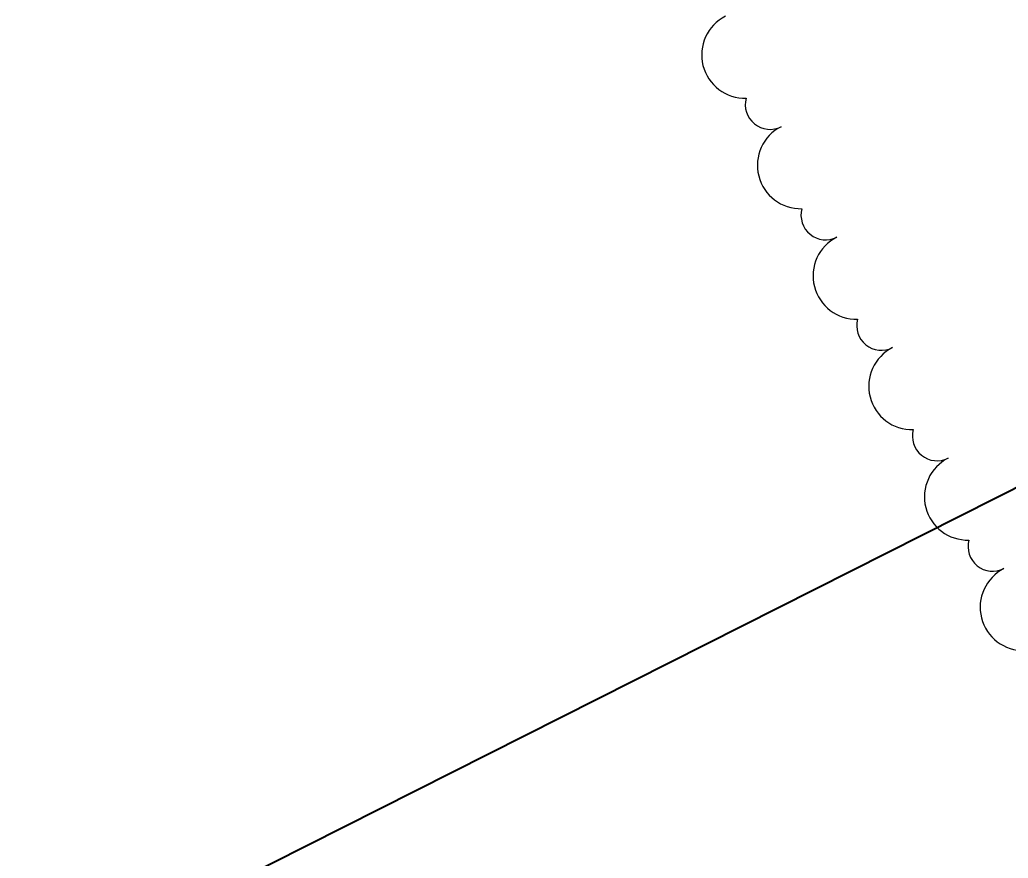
# Model space of a CAD drawing. Header units: metres. Extents: x 2682525 to 2683550, y 1250555 to 1251328.
# Drawn here: x 2683059.458 to 2683063.455, y 1250862.783 to 1250866.171 of the extents above; entities that cross this region are included whole.
import ezdxf

# ---------------------------------------------------------------- set-up
doc = ezdxf.new("R2010")
doc.units = ezdxf.units.M
doc.header["$PDMODE"] = 2
doc.header["$PDSIZE"] = -2
doc.linetypes.add('IMPORT-_22_ISO-10 Strichpunktlinie _2_', pattern=[46.98999999999999, 30.47999999999999, -7.619999999999998, 1.270000000000001, -7.619999999999998])
doc.linetypes.add('Verdeckt 0_75', pattern=[1.5, 0.75, -0.75])
for name, color, linetype, lineweight, true_color in [('2458 A U1_dwg-1', 9, 'Continuous', 18, 0x808080), ('_22_000 Linien-Oeffnungsflügel 0_10', 9, 'Continuous', 18, 0x808080), ('_22_000 Linien-Strichpunktlinie 0_10', 9, 'IMPORT-_22_ISO-10 Strichpunktlinie _2_', 18, 0x808080), ('_22_000 Linien-Strichpunktlinie kurz 0_10', 9, 'IMPORT-_22_ISO-10 Strichpunktlinie _2_', 18, 0x808080), ('_22_200 Materialien-Beton', 9, 'Continuous', 18, 0x808080), ('_22_200 Materialien-Daemmung H', 9, 'Continuous', 18, 0x808080), ('_22_300 Bauteile 3D-Tuer', 9, 'Continuous', 18, 0x808080), ('_22_300 Bauteile 3D-Wand Aussen', 9, 'Continuous', 18, 0x808080), ('_22_Keine', 9, 'Continuous', 18, 0x808080), ('A-DETL-____-MBND-1', 7, 'Continuous', 18, 0xbf6000), ('Bemassung', 9, 'Continuous', 18, 0x808080), ('G-____-REVC-OTLN-1', 1, 'Continuous', 18, 0xff0000)]:
    doc.layers.add(name, color=color, linetype=linetype, lineweight=lineweight, true_color=true_color)
for name, color, linetype, lineweight in [('A-____-____-DIMS', 7, 'Continuous', 9), ('A-DETL-____-MBND-2', 7, 'Verdeckt 0_75', 25), ('Bemassung-1', 7, 'Continuous', 18), ('G-____-____-DIMS', 7, 'Continuous', 9), ('G-____-____-TEXT', 7, 'Continuous', 9), ('P-PIPE-____-IDEN', 7, 'Continuous', 9)]:
    doc.layers.add(name, color=color, linetype=linetype, lineweight=lineweight)
doc.styles.add('Arial_29', font='arial.ttf', dxfattribs={"width": 0.9, "height": 124.9999999999999})
doc.styles.add('Arial_3', font='arial.ttf', dxfattribs={"height": 125})
doc.styles.add('Arial_31', font='arial.ttf', dxfattribs={"width": 0.9, "height": 200})
doc.styles.add('ISOCP_2', font='isocp___.ttf', dxfattribs={"height": 125.8608217592593})
doc.styles.add('ISOCP_6', font='isocp___.ttf', dxfattribs={"height": 176.2051504629629})
doc.dimstyles.new('2_0_mm_-_Arial', dxfattribs={"dimscale": 304.8, "dimtxt": 204.051879991394, "dimasz": 0.2460629921259842, "dimexe": 0.3280839895013123, "dimexo": 0.3280840109072179, "dimgap": 0.08202099737532807, "dimtad": 1, "dimdec": 1, "dimlfac": 0.001, "dimrnd": 0.09999999999999999, "dimzin": 0, "dimdsep": 46, "dimtxsty": 'Arial_31', "dimblk1": 'OBLIQUE', "dimblk2": 'OBLIQUE', "dimsah": 1, "dimcen": 0.09, "dimdle": 0.3280839895013123, "dimazin": 0, "dimtfac": 1, "dimtdec": 4, "dimtix": 1, "dimtmove": 0, "dimatfit": 3, "dimfxl": 1, "dimtvp": 1, "dimtfill": 1, "dimtolj": 1, "dimtzin": 0, "dimarcsym": 2})
doc.dimstyles.new('2_0_mm_-_Arial_1', dxfattribs={"dimscale": 304.8, "dimtxt": 204.051879991394, "dimasz": 0.2460629921259842, "dimexe": 0.3280839895013123, "dimexo": 0.3280840109072179, "dimgap": 0.08202099737532807, "dimtad": 1, "dimdec": 1, "dimlfac": 0.001, "dimrnd": 0.09999999999999999, "dimzin": 0, "dimdsep": 46, "dimtxsty": 'Arial_31', "dimblk1": 'OBLIQUE', "dimblk2": 'OBLIQUE', "dimsah": 1, "dimcen": 0.09, "dimdle": 0.3280839895013123, "dimazin": 0, "dimtfac": 1, "dimtdec": 4, "dimtix": 1, "dimtmove": 2, "dimatfit": 3, "dimfxl": 1, "dimtvp": 1, "dimtfill": 1, "dimtolj": 1, "dimtzin": 0, "dimarcsym": 2})
pattern_1 = [(18.233, (0, 0), (18.77292067800844, -56.98752011815572), []), (288.233, (0, 0), (63.31313485127099, 20.85671487326738), [])]
pattern_2 = [(180, (0, 0), (6.123233995736766e-15, 50), [])]
pattern_3 = [(180, (0, 0), (-6.123233995736766e-15, 50), [])]

# ---------------------------------------------------------------- blocks, each defined once
blk = doc.blocks.new('2458 A U1_dwg_VW_SLASH-9045536-U01 Bodenplatte')
at = {"layer": 'Bemassung'}
blk.add_line((-107548.128465776, -21072.21480666374), (-107600.8769664386, -21124.96330732637), dxfattribs=at)
blk = doc.blocks.new('2458 A U1_dwg_VW_SLASH-9045538-U01 Bodenplatte')
at = {"layer": 'Bemassung'}
blk.add_line((-107350.8769664386, -21124.96330732636), (-107298.128465776, -21072.21480666375), dxfattribs=at)
blk = doc.blocks.new('2458 A U1_dwg_VW_SLASH-9045539-U01 Bodenplatte')
at = {"layer": 'Bemassung'}
blk.add_line((-107548.128465776, -21072.21480666375), (-107600.8769664386, -21124.96330732637), dxfattribs=at)
blk = doc.blocks.new('2458 A U1_dwg_VW_SLASH-9045540-U01 Bodenplatte')
at = {"layer": 'Bemassung'}
blk.add_line((-107160.8769664386, -21124.96330732637), (-107108.128465776, -21072.21480666373), dxfattribs=at)
blk = doc.blocks.new('2458 A U1_dwg_VW_SLASH-9045541-U01 Bodenplatte')
at = {"layer": 'Bemassung'}
blk.add_line((-107298.128465776, -21072.21480666373), (-107350.8769664386, -21124.96330732636), dxfattribs=at)
blk = doc.blocks.new('2458 A U1_dwg_VW_SLASH-9045543-U01 Bodenplatte')
at = {"layer": 'Bemassung'}
blk.add_line((-107160.8769664387, -21124.96330732638), (-107108.128465776, -21072.21480666372), dxfattribs=at)
blk = doc.blocks.new('2458 A U1_dwg_VW_SLASH-9045614-U01 Bodenplatte')
at = {"layer": 'Bemassung'}
for p, q in [((-107004.4563005019, -19797.67519920816), (-107004.4563005019, -19585.43398827068)), ((-106948.3296997452, -19753.80179996487), (-107060.5829012586, -19641.5485984515))]:
    blk.add_line(p, q, dxfattribs=at)
blk = doc.blocks.new('2458 A U1_dwg_VW_SLASH-9045712-U01 Bodenplatte')
at = {"layer": 'Bemassung'}
for p, q in [((-107868.2599144545, -19541.34134473624), (-107868.2599144545, -19329.10013379875)), ((-107812.1333136978, -19497.46794549294), (-107924.3865152112, -19385.21474397958))]:
    blk.add_line(p, q, dxfattribs=at)
blk = doc.blocks.new('2458 A U1_dwg_VW_SLASH-9045714-U01 Bodenplatte')
at = {"layer": 'Bemassung'}
for p, q in [((-107868.2599144445, -22278.85113672081), (-107868.2599144445, -22066.60992578333)), ((-107812.1333136878, -22234.97773747751), (-107924.3865152012, -22122.72453596415))]:
    blk.add_line(p, q, dxfattribs=at)
blk = doc.blocks.new('2458 A U1_dwg_VW_SLASH-9045715-U01 Bodenplatte')
at = {"layer": 'Bemassung'}
for p, q in [((-107868.2599144445, -19341.34134473628), (-107868.2599144445, -19553.58255567376)), ((-107924.3865152012, -19385.21474397958), (-107812.1333136878, -19497.46794549294))]:
    blk.add_line(p, q, dxfattribs=at)
blk = doc.blocks.new('2458 A U1_dwg_VW_SLASH-9045717-U01 Bodenplatte')
at = {"layer": 'Bemassung'}
for p, q in [((-107868.2599144176, -22078.85113672085), (-107868.2599144176, -22291.09234765833)), ((-107924.3865151743, -22122.72453596415), (-107812.1333136609, -22234.97773747751))]:
    blk.add_line(p, q, dxfattribs=at)
blk = doc.blocks.new('2458 A U1_dwg_VW_SLASH-9045734-U01 Bodenplatte')
at = {"layer": 'Bemassung'}
for p, q in [((-107548.1284657759, -19247.44888029395), (-107660.3816672893, -19359.70208180731)), ((-107504.2550665326, -19303.57548105063), (-107716.4962774701, -19303.57548105063))]:
    blk.add_line(p, q, dxfattribs=at)
blk = doc.blocks.new('2458 A U1_dwg_VW_SLASH-9045736-U01 Bodenplatte')
at = {"layer": 'Bemassung'}
for p, q in [((-107410.3816672892, -19359.70208180758), (-107298.1284657759, -19247.44888029422)), ((-107454.2550665325, -19303.5754810509), (-107242.0138555951, -19303.5754810509))]:
    blk.add_line(p, q, dxfattribs=at)
blk = doc.blocks.new('2458 A U1_dwg_VW_SLASH-9045737-U01 Bodenplatte')
at = {"layer": 'Bemassung'}
for p, q in [((-107548.1284657759, -19247.44888029422), (-107660.3816672893, -19359.70208180758)), ((-107504.2550665326, -19303.5754810509), (-107716.4962774701, -19303.5754810509))]:
    blk.add_line(p, q, dxfattribs=at)
blk = doc.blocks.new('2458 A U1_dwg_VW_SLASH-9045739-U01 Bodenplatte')
at = {"layer": 'Bemassung'}
for p, q in [((-107410.3816672892, -19359.70208180762), (-107298.1284657759, -19247.44888029426)), ((-107454.2550665325, -19303.57548105094), (-107242.0138555951, -19303.57548105094))]:
    blk.add_line(p, q, dxfattribs=at)
blk = doc.blocks.new('2458 A U1_dwg_VW_SLASH-9045878-U01 Bodenplatte')
at = {"layer": 'Bemassung'}
blk.add_line((-107548.128465776, -21072.21480666374), (-107600.8769664386, -21124.96330732637), dxfattribs=at)
blk = doc.blocks.new('2458 A U1_dwg_VW_SLASH-9045880-U01 Bodenplatte')
at = {"layer": 'Bemassung'}
blk.add_line((-107350.8769664386, -21124.96330732636), (-107298.128465776, -21072.21480666375), dxfattribs=at)
blk = doc.blocks.new('2458 A U1_dwg_VW_SLASH-9045881-U01 Bodenplatte')
at = {"layer": 'Bemassung'}
blk.add_line((-107548.128465776, -21072.21480666375), (-107600.8769664386, -21124.96330732637), dxfattribs=at)
blk = doc.blocks.new('2458 A U1_dwg_VW_SLASH-9045882-U01 Bodenplatte')
at = {"layer": 'Bemassung'}
blk.add_line((-107160.8769664386, -21124.96330732637), (-107108.128465776, -21072.21480666373), dxfattribs=at)
blk = doc.blocks.new('2458 A U1_dwg_VW_SLASH-9045883-U01 Bodenplatte')
at = {"layer": 'Bemassung'}
blk.add_line((-107298.128465776, -21072.21480666373), (-107350.8769664386, -21124.96330732636), dxfattribs=at)
blk = doc.blocks.new('2458 A U1_dwg_VW_SLASH-9045885-U01 Bodenplatte')
at = {"layer": 'Bemassung'}
blk.add_line((-107160.8769664387, -21124.96330732638), (-107108.128465776, -21072.21480666372), dxfattribs=at)
blk = doc.blocks.new('2458 A U1_dwg_VW_SLASH-9045956-U01 Bodenplatte')
at = {"layer": 'Bemassung'}
for p, q in [((-107004.4563005019, -19797.67519920816), (-107004.4563005019, -19585.43398827068)), ((-106948.3296997452, -19753.80179996487), (-107060.5829012586, -19641.5485984515))]:
    blk.add_line(p, q, dxfattribs=at)
blk = doc.blocks.new('2458 A U1_dwg_VW_SLASH-9046054-U01 Bodenplatte')
at = {"layer": 'Bemassung'}
for p, q in [((-107868.2599144545, -19541.34134473624), (-107868.2599144545, -19329.10013379875)), ((-107812.1333136978, -19497.46794549294), (-107924.3865152112, -19385.21474397958))]:
    blk.add_line(p, q, dxfattribs=at)
blk = doc.blocks.new('2458 A U1_dwg_VW_SLASH-9046056-U01 Bodenplatte')
at = {"layer": 'Bemassung'}
for p, q in [((-107868.2599144445, -22278.85113672081), (-107868.2599144445, -22066.60992578333)), ((-107812.1333136878, -22234.97773747751), (-107924.3865152012, -22122.72453596415))]:
    blk.add_line(p, q, dxfattribs=at)
blk = doc.blocks.new('2458 A U1_dwg_VW_SLASH-9046057-U01 Bodenplatte')
at = {"layer": 'Bemassung'}
for p, q in [((-107868.2599144445, -19341.34134473628), (-107868.2599144445, -19553.58255567376)), ((-107924.3865152012, -19385.21474397958), (-107812.1333136878, -19497.46794549294))]:
    blk.add_line(p, q, dxfattribs=at)
blk = doc.blocks.new('2458 A U1_dwg_VW_SLASH-9046059-U01 Bodenplatte')
at = {"layer": 'Bemassung'}
for p, q in [((-107868.2599144176, -22078.85113672085), (-107868.2599144176, -22291.09234765833)), ((-107924.3865151743, -22122.72453596415), (-107812.1333136609, -22234.97773747751))]:
    blk.add_line(p, q, dxfattribs=at)
blk = doc.blocks.new('2458 A U1_dwg_VW_SLASH-9046076-U01 Bodenplatte')
at = {"layer": 'Bemassung'}
for p, q in [((-107548.1284657759, -19247.44888029395), (-107660.3816672893, -19359.70208180731)), ((-107504.2550665326, -19303.57548105063), (-107716.4962774701, -19303.57548105063))]:
    blk.add_line(p, q, dxfattribs=at)
blk = doc.blocks.new('2458 A U1_dwg_VW_SLASH-9046078-U01 Bodenplatte')
at = {"layer": 'Bemassung'}
for p, q in [((-107410.3816672892, -19359.70208180758), (-107298.1284657759, -19247.44888029422)), ((-107454.2550665325, -19303.5754810509), (-107242.0138555951, -19303.5754810509))]:
    blk.add_line(p, q, dxfattribs=at)
blk = doc.blocks.new('2458 A U1_dwg_VW_SLASH-9046079-U01 Bodenplatte')
at = {"layer": 'Bemassung'}
for p, q in [((-107548.1284657759, -19247.44888029422), (-107660.3816672893, -19359.70208180758)), ((-107504.2550665326, -19303.5754810509), (-107716.4962774701, -19303.5754810509))]:
    blk.add_line(p, q, dxfattribs=at)
blk = doc.blocks.new('2458 A U1_dwg_VW_SLASH-9046081-U01 Bodenplatte')
at = {"layer": 'Bemassung'}
for p, q in [((-107410.3816672892, -19359.70208180762), (-107298.1284657759, -19247.44888029426)), ((-107454.2550665325, -19303.57548105094), (-107242.0138555951, -19303.57548105094))]:
    blk.add_line(p, q, dxfattribs=at)
blk = doc.blocks.new('2458 A U1_dwg-9041719-U01 Bodenplatte')
at = {"layer": '_22_200 Materialien-Beton'}
h = blk.add_hatch(dxfattribs=at)
h.set_pattern_fill('FP_1', color=256, style=0, pattern_type=2)
h.set_pattern_definition(pattern_1)
h.paths.add_polyline_path([(-107604.2550665327, -19697.67519920811), (-107354.2550665327, -19697.6751992081), (-107354.2550665327, -19441.34134473625), (-107604.2550665327, -19441.34134473625)])
h = blk.add_hatch(dxfattribs=at)
h.set_pattern_fill('FP_1', color=256, style=0, pattern_type=2)
h.set_pattern_definition(pattern_1)
h.paths.add_polyline_path([(-107604.2550665327, -19697.67519920811), (-107354.2550665327, -19697.6751992081), (-107354.2550665327, -19441.34134473625), (-107604.2550665327, -19441.34134473625)])
h = blk.add_hatch(dxfattribs=at)
h.set_pattern_fill('FP_1', color=256, style=0, pattern_type=2)
h.set_pattern_definition(pattern_1)
h.paths.add_polyline_path([(-101323.9751923687, -19947.67519920847), (-101073.9751923687, -19697.67519920849), (-103554.0511289383, -19697.67519920834), (-103554.0511289383, -19947.67519920834), (-101810.6868995344, -19947.67519920844)])
h.paths.add_polyline_path([(-103679.0511289383, -19947.67519920834), (-103679.0511289383, -19697.67519920834), (-103997.6298594839, -19697.67519920831), (-103747.6298594838, -19947.67519920833), (-103713.7500355627, -19947.67519920833)])
h.paths.add_polyline_path([(-103924.4065547805, -19947.67519920833), (-104174.1996914103, -19697.67519920831), (-107604.2550665327, -19697.6751992081), (-107354.2550665327, -19947.67519920813), (-104036.5362335546, -19947.67519920831)])
h = blk.add_hatch(dxfattribs=at)
h.set_pattern_fill('FP_1', color=256, style=0, pattern_type=2)
h.set_pattern_definition(pattern_1)
h.paths.add_polyline_path([(-107604.2550665327, -22178.85113672084), (-107354.2550665327, -22178.85113672084), (-107354.2550665327, -21249.96330732637), (-107604.2550665327, -21249.96330732637)])
h.paths.add_polyline_path([(-107354.2550665327, -21124.96330732637), (-107354.2550665327, -19947.67519920814), (-107604.2550665327, -19697.67519920811), (-107604.2550665327, -21124.96330732637)])
h = blk.add_hatch(dxfattribs=at)
h.set_pattern_fill('FP_1', color=256, style=0, pattern_type=2)
h.set_pattern_definition(pattern_1)
h.paths.add_polyline_path([(-101323.9751923687, -19947.67519920847), (-101073.9751923687, -19697.67519920849), (-103554.0511289383, -19697.67519920834), (-103554.0511289383, -19947.67519920834), (-101810.6868995344, -19947.67519920844)])
h.paths.add_polyline_path([(-103679.0511289383, -19947.67519920834), (-103679.0511289383, -19697.67519920834), (-103997.6298594839, -19697.67519920831), (-103747.6298594838, -19947.67519920833), (-103713.7500355627, -19947.67519920833)])
h.paths.add_polyline_path([(-103924.4065547805, -19947.67519920833), (-104174.1996914103, -19697.67519920831), (-107604.2550665327, -19697.6751992081), (-107354.2550665327, -19947.67519920813), (-104036.5362335546, -19947.67519920831)])
h = blk.add_hatch(dxfattribs=at)
h.set_pattern_fill('FP_1', color=256, style=0, pattern_type=2)
h.set_pattern_definition(pattern_1)
h.paths.add_polyline_path([(-107604.2550665327, -22178.85113672084), (-107354.2550665327, -22178.85113672084), (-107354.2550665327, -21249.96330732637), (-107604.2550665327, -21249.96330732637)])
h.paths.add_polyline_path([(-107354.2550665327, -21124.96330732637), (-107354.2550665327, -19947.67519920814), (-107604.2550665327, -19697.67519920811), (-107604.2550665327, -21124.96330732637)])
at = {"layer": '_22_200 Materialien-Daemmung H'}
h = blk.add_hatch(dxfattribs=at)
h.set_pattern_fill('FP_4', color=256, style=0, pattern_type=2)
h.set_pattern_definition(pattern_2)
h.paths.add_polyline_path([(-107164.2550665327, -19697.6751992081), (-107164.2550665327, -19441.34134473625), (-107354.2550665327, -19441.34134473625), (-107354.2550665327, -19697.6751992081)])
h = blk.add_hatch(dxfattribs=at)
h.set_pattern_fill('FP_4', color=256, style=0, pattern_type=2)
h.set_pattern_definition(pattern_2)
h.paths.add_polyline_path([(-107164.2550665327, -19697.6751992081), (-107164.2550665327, -19441.34134473625), (-107354.2550665327, -19441.34134473625), (-107354.2550665327, -19697.6751992081)])
h = blk.add_hatch(dxfattribs=at)
h.set_pattern_fill('FP_8', color=256, style=0, pattern_type=2)
h.set_pattern_definition(pattern_3)
h.paths.add_polyline_path([(-107354.2550665327, -22178.85113672084), (-107164.2550665327, -22178.85113672083), (-107164.2550665327, -21249.96330732637), (-107354.2550665327, -21249.96330732637)])
h.paths.add_polyline_path([(-107164.2550665327, -21124.96330732637), (-107164.2550665327, -19947.67519920813), (-107354.2550665327, -19947.67519920814), (-107354.2550665327, -21124.96330732637)])
h = blk.add_hatch(dxfattribs=at)
h.set_pattern_fill('FP_8', color=256, style=0, pattern_type=2)
h.set_pattern_definition(pattern_3)
h.paths.add_polyline_path([(-107354.2550665327, -22178.85113672084), (-107164.2550665327, -22178.85113672083), (-107164.2550665327, -21249.96330732637), (-107354.2550665327, -21249.96330732637)])
h.paths.add_polyline_path([(-107354.2550665327, -21124.96330732637), (-107164.2550665327, -21124.96330732637), (-107164.2550665327, -19947.67519920813), (-107354.2550665327, -19947.67519920814), (-107354.2550665327, -21119.87168652061)])
at = {"layer": '_22_000 Linien-Oeffnungsflügel 0_10', "flags": 128}
blk.add_lwpolyline([(-106330.2550665326, -19418.34134473624), (-107304.2550665326, -19418.34134473624)], close=True, dxfattribs=at)
at = {"layer": '_22_000 Linien-Oeffnungsflügel 0_10'}
for centre, end in [((-107304.2550665326, -19418.34134473623), 89.99999999999915), ((-107304.2550665326, -19418.34134473623), 89.99999999999915), ((-107304.2550665326, -23175.85113672082), 90), ((-107304.2550665326, -23175.85113672082), 90)]:
    blk.add_arc(centre, 974, 0, end, dxfattribs=at)
at = {"layer": '_22_000 Linien-Strichpunktlinie 0_10', "flags": 128}
for points in [[(-109554.2550664681, -17798.61881252589), (-108804.2550664668, -17798.61881252589), (-108804.2550664668, -21124.96330732637)], [(-109554.2550664681, -17798.61881252589), (-108804.2550664668, -17798.61881252589), (-108804.2550664668, -21124.96330732637)], [(-108804.2550664668, -21249.96330732637), (-108804.2550664668, -23233.27376306487), (-109554.2550664668, -23233.27376306487), (-109554.2550664668, -21249.90976516151)], [(-108804.2550664668, -21249.96330732637), (-108804.2550664668, -23233.27376306487), (-109554.2550664668, -23233.27376306487), (-109554.2550664668, -21249.90976516151)]]:
    blk.add_lwpolyline(points, dxfattribs=at)
at = {"layer": '_22_000 Linien-Strichpunktlinie kurz 0_10', "flags": 128}
for points in [[(-101149.0361330748, -24733.61881256091), (-105429.2550664988, -24733.61881256091), (-105429.2550664988, -21249.96330732637)], [(-101329.0361330748, -34413.48923456088), (-101149.0361330748, -34413.48923456088), (-101149.0361330748, -24733.61881256091), (-105429.2550664989, -24733.61881256091), (-105429.2550664989, -21249.96330732637)], [(-101149.0361330748, -24733.61881256091), (-105429.2550664988, -24733.61881256091), (-105429.2550664988, -21249.96330732637)], [(-101329.0361330748, -34413.48923456088), (-101149.0361330748, -34413.48923456088), (-101149.0361330748, -24733.61881256091), (-105429.2550664989, -24733.61881256091), (-105429.2550664989, -21249.96330732637)], [(-104229.0730545035, -21408.61881256097), (-105204.2550664989, -21408.61881256097), (-105204.2550664989, -24208.61884571297), (-100924.0361330748, -24208.61884571297), (-100924.0361330748, -37188.61881257763), (-109124.0361330749, -37188.61881257763), (-109124.0361330749, -34258.61881234243), (-118874.2550664968, -34258.61881234243), (-118874.2550664968, -27098.61881237621), (-117674.2550664968, -27098.61881237621), (-117674.2550664968, -21873.83377174422)], [(-104229.0730545035, -21408.61881256097), (-105204.2550664989, -21408.61881256097), (-105204.2550664989, -24208.61884571297), (-100924.0361330748, -24208.61884571297), (-100924.0361330748, -37188.61881257763), (-109124.0361330749, -37188.61881257763), (-109124.0361330749, -34258.61881234243), (-118874.2550664968, -34258.61881234243), (-118874.2550664968, -27098.61881237621), (-117674.2550664968, -27098.61881237621), (-117674.2550664968, -21873.83377174422)]]:
    blk.add_lwpolyline(points, dxfattribs=at)
at = {"layer": '_22_200 Materialien-Beton'}
for p, q in [((-107604.2550665327, -19697.67519920811), (-107604.2550665327, -21124.96330732637)), ((-107354.2550665327, -19947.67519920816), (-107354.2550665327, -21124.96330732637))]:
    blk.add_line(p, q, dxfattribs=at)
at = {"layer": '_22_200 Materialien-Beton', "flags": 128}
for points in [[(-107604.2550665327, -21124.96330732637), (-107604.2550665327, -19697.67519920811), (-107604.2550665327, -19441.34134473625), (-107604.2550665327, -19697.67519920811)], [(-107354.2550665327, -21124.96330732637), (-107354.2550665327, -19947.67519920815), (-107164.2550665327, -19947.67519920815), (-103924.4065547807, -19947.67519920815)], [(-103924.4065547807, -19947.67519920815), (-107164.2550665327, -19947.67519920815), (-107354.2550665327, -19947.67519920815)]]:
    blk.add_lwpolyline(points, dxfattribs=at)
for points in [[(-107164.2550665326, -19697.67519920812), (-107354.2550665326, -19697.67519920812), (-107354.2550665326, -19441.34134473623), (-107354.2550665326, -19697.6751992081)], [(-104174.1996914101, -19697.6751992085), (-107164.2550665327, -19697.6751992085)], [(-107604.2550665327, -21249.96330732637), (-107604.2550665327, -22178.85113672084)], [(-107354.2550665327, -21249.96330732637), (-107354.2550665327, -22178.85113672084)]]:
    blk.add_lwpolyline(points, close=True, dxfattribs=at)
at = {"layer": '_22_200 Materialien-Daemmung H'}
for p, q in [((-107354.2550665327, -19947.67519920816), (-107354.2550665327, -21124.96330732637)), ((-107354.2550665327, -21124.96330732637), (-107354.2550665327, -19947.67519920816)), ((-107164.2550665327, -19947.67519920814), (-107164.2550665327, -21124.96330732637)), ((-107164.2550665327, -21124.96330732637), (-107164.2550665327, -19947.67519920814))]:
    blk.add_line(p, q, dxfattribs=at)
at = {"layer": '_22_200 Materialien-Daemmung H', "flags": 128}
for points in [[(-107354.2550665326, -19441.34134473623), (-107354.2550665326, -19697.6751992081)], [(-107164.2550665326, -19441.34134473624), (-107164.2550665326, -19697.67519920812)], [(-107354.2550665327, -21249.96330732637), (-107354.2550665327, -22178.85113672084)], [(-107164.2550665327, -21249.96330732637), (-107164.2550665327, -22178.85113672083)]]:
    blk.add_lwpolyline(points, close=True, dxfattribs=at)
at = {"layer": '_22_300 Bauteile 3D-Tuer', "flags": 128}
for points in [[(-107164.2550665326, -19481.34134473623), (-107164.2550665326, -19418.34134473623), (-107354.2550665326, -19418.34134473623), (-107354.2550665326, -19401.34134473623), (-107604.2550665326, -19401.34134473623), (-107604.2550665326, -19441.34134473623), (-107164.2550665326, -19441.34134473623)], [(-107164.2550665326, -19481.34134473623), (-107164.2550665326, -19418.34134473623), (-107354.2550665326, -19418.34134473623), (-107354.2550665326, -19401.34134473623), (-107604.2550665326, -19401.34134473623), (-107604.2550665326, -19441.34134473623), (-107164.2550665326, -19441.34134473623)], [(-107164.2550665326, -22138.85113672082), (-107164.2550665326, -22201.85113672082), (-107354.2550665326, -22201.85113672082), (-107354.2550665326, -22218.85113672082), (-107604.2550665326, -22218.85113672082), (-107604.2550665326, -22178.85113672082), (-107164.2550665326, -22178.85113672082)], [(-107164.2550665326, -22138.85113672082), (-107164.2550665326, -22201.85113672082), (-107354.2550665326, -22201.85113672082), (-107354.2550665326, -22218.85113672082), (-107604.2550665326, -22218.85113672082), (-107604.2550665326, -22178.85113672082), (-107164.2550665326, -22178.85113672082)]]:
    blk.add_lwpolyline(points, close=True, dxfattribs=at)
at = {"layer": '_22_300 Bauteile 3D-Wand Aussen'}
blk.add_line((-107604.2550665327, -19697.67519920811), (-107604.2550665327, -21124.96330732637), dxfattribs=at)
at = {"layer": '_22_300 Bauteile 3D-Wand Aussen', "flags": 128}
for points in [[(-107604.2550665327, -21124.96330732637), (-107604.2550665327, -19697.67519920811), (-107604.2550665327, -19441.34134473625), (-107604.2550665327, -19697.67519920811)], [(-103924.4065547803, -19947.67519920848), (-107164.2550665327, -19947.67519920848), (-107164.2550665327, -21124.96330732637)], [(-107164.2550665327, -21124.96330732637), (-107164.2550665327, -19947.67519920814), (-103924.4065547807, -19947.67519920814)]]:
    blk.add_lwpolyline(points, dxfattribs=at)
for points in [[(-107354.2550665326, -19441.34134473623), (-107164.2550665326, -19441.34134473623), (-107354.2550665326, -19441.34134473623), (-107604.2550665326, -19441.34134473623)], [(-104174.1996914101, -19697.67519920849), (-107164.2550665327, -19697.67519920849), (-107164.2550665327, -19441.34134473625), (-107164.2550665327, -19697.67519920814)], [(-107164.2550665326, -19481.34134473623), (-107164.2550665326, -19441.34134473623)], [(-107604.2550665327, -21249.96330732637), (-107604.2550665327, -22178.85113672084)], [(-107164.2550665327, -21249.96330732637), (-107164.2550665327, -22178.85113672083)], [(-107164.2550665326, -22138.85113672082), (-107164.2550665326, -22178.85113672082)], [(-107354.2550665326, -22178.85113672082), (-107164.2550665326, -22178.85113672082), (-107354.2550665326, -22178.85113672082), (-107604.2550665326, -22178.85113672082)]]:
    blk.add_lwpolyline(points, close=True, dxfattribs=at)
at = {"layer": '_22_Keine'}
for p, q in [((-107604.2550665327, -19401.34134558322), (-110228.1678238682, -19401.34134558322)), ((-110228.1678238682, -19401.34134558322), (-107604.2550665327, -19401.34134558322)), ((-108139.3012297918, -21249.96330732637), (-107604.2550665327, -22178.85113672087)), ((-108139.3012297918, -21249.96330732637), (-107604.2550665327, -22178.85113672087)), ((-106923.9751923668, -21847.6751991029), (-106923.9751923668, -21249.96330732637)), ((-106923.9751923668, -21847.6751991029), (-106923.9751923668, -21249.96330732637)), ((-106523.9751923668, -21847.67519910295), (-106523.9751923668, -21249.96330732637)), ((-106523.9751923668, -21847.67519910295), (-106523.9751923668, -21249.96330732637)), ((-106123.9751923667, -21847.67519910294), (-106123.9751923667, -21249.96330732637)), ((-106123.9751923667, -21847.67519910294), (-106123.9751923667, -21249.96330732637)), ((-105723.9751923667, -21847.67519910295), (-105723.9751923667, -21249.96330732637)), ((-105723.9751923667, -21847.67519910295), (-105723.9751923667, -21249.96330732637)), ((-105323.9751923667, -21847.67519910295), (-105323.9751923667, -21249.96330732637)), ((-105323.9751923667, -21847.67519910295), (-105323.9751923667, -21249.96330732637)), ((-104923.9751923667, -21847.67519910296), (-104923.9751923667, -21249.96330732637)), ((-104923.9751923667, -21847.67519910296), (-104923.9751923667, -21249.96330732637)), ((-104523.9751923667, -21847.67519910297), (-104523.9751923667, -21249.96330732637)), ((-104523.9751923667, -21847.67519910297), (-104523.9751923667, -21249.96330732637))]:
    blk.add_line(p, q, dxfattribs=at)
at = {"layer": '_22_Keine', "flags": 128}
for points in [[(-110040.5277609784, -20852.95246150505), (-109204.2550664998, -19401.10852485384), (-108211.3021413022, -21124.96330732637)], [(-110040.5277609784, -20852.95246150505), (-109204.2550664998, -19401.10852485384), (-108211.3021413022, -21124.96330732637)], [(-106923.9751923668, -21124.96330732637), (-106923.9751923668, -19947.67519910291), (-106523.9751923667, -19947.67519910291), (-106523.9751923667, -21124.96330732637)], [(-106923.9751923668, -21124.96330732637), (-106923.9751923668, -19947.67519910291), (-106523.9751923667, -19947.67519910291), (-106523.9751923667, -21124.96330732637)], [(-106523.9751923668, -21124.96330732637), (-106523.9751923668, -19947.67519910295), (-106123.9751923667, -19947.67519910295), (-106123.9751923667, -21124.96330732637)], [(-106523.9751923668, -21124.96330732637), (-106523.9751923668, -19947.67519910295), (-106123.9751923667, -19947.67519910295), (-106123.9751923667, -21124.96330732637)], [(-106123.9751923667, -21124.96330732637), (-106123.9751923667, -19947.67519910296), (-105723.9751923667, -19947.67519910296), (-105723.9751923667, -21124.96330732637)], [(-106123.9751923667, -21124.96330732637), (-106123.9751923667, -19947.67519910296), (-105723.9751923667, -19947.67519910296), (-105723.9751923667, -21124.96330732637)], [(-105723.9751923667, -21124.96330732637), (-105723.9751923667, -19947.67519910292), (-105323.9751923667, -19947.67519910292), (-105323.9751923667, -21124.96330732637)], [(-105723.9751923667, -21124.96330732637), (-105723.9751923667, -19947.67519910292), (-105323.9751923667, -19947.67519910292), (-105323.9751923667, -21124.96330732637)], [(-105323.9751923667, -21124.96330732637), (-105323.9751923667, -19947.67519910295), (-104923.9751923667, -19947.67519910295), (-104923.9751923667, -21124.96330732637)], [(-105323.9751923667, -21124.96330732637), (-105323.9751923667, -19947.67519910295), (-104923.9751923667, -19947.67519910295), (-104923.9751923667, -21124.96330732637)], [(-104923.9751923667, -21124.96330732637), (-104923.9751923667, -19947.67519910296), (-104523.9751923667, -19947.67519910296), (-104523.9751923667, -21124.96330732637)], [(-104923.9751923667, -21124.96330732637), (-104923.9751923667, -19947.67519910296), (-104523.9751923667, -19947.67519910296), (-104523.9751923667, -21124.96330732637)], [(-104523.9751923667, -21124.96330732637), (-104523.9751923667, -19947.67519910296), (-104123.9751923667, -19947.67519910296), (-104123.9751923667, -21124.96330732637)], [(-104523.9751923667, -21124.96330732637), (-104523.9751923667, -19947.67519910296), (-104123.9751923667, -19947.67519910296), (-104123.9751923667, -21124.96330732637)], [(-104123.9751923667, -21124.96330732637), (-104123.9751923667, -19947.67519910295), (-103924.4065548859, -19947.67519910295)], [(-104123.9751923667, -21124.96330732637), (-104123.9751923667, -19947.67519910295), (-103924.4065548859, -19947.67519910295)], [(-106523.9751923667, -21249.96330732637), (-106523.9751923667, -21847.67519910292), (-106923.9751923668, -21847.67519910292)], [(-106523.9751923667, -21249.96330732637), (-106523.9751923667, -21847.67519910292), (-106923.9751923668, -21847.67519910292)], [(-106123.9751923667, -21249.96330732637), (-106123.9751923667, -21847.67519910295), (-106523.9751923668, -21847.67519910295)], [(-106123.9751923667, -21249.96330732637), (-106123.9751923667, -21847.67519910295), (-106523.9751923668, -21847.67519910295)], [(-105723.9751923667, -21249.96330732637), (-105723.9751923667, -21847.67519910296), (-106123.9751923667, -21847.67519910296)], [(-105723.9751923667, -21249.96330732637), (-105723.9751923667, -21847.67519910296), (-106123.9751923667, -21847.67519910296)], [(-105323.9751923667, -21249.96330732637), (-105323.9751923667, -21847.67519910295), (-105723.9751923667, -21847.67519910295)], [(-105323.9751923667, -21249.96330732637), (-105323.9751923667, -21847.67519910295), (-105723.9751923667, -21847.67519910295)], [(-104923.9751923667, -21249.96330732637), (-104923.9751923667, -21847.67519910295), (-105323.9751923667, -21847.67519910295)], [(-104923.9751923667, -21249.96330732637), (-104923.9751923667, -21847.67519910295), (-105323.9751923667, -21847.67519910295)], [(-104523.9751923667, -21249.96330732637), (-104523.9751923667, -21847.67519910297), (-104923.9751923667, -21847.67519910297)], [(-104523.9751923667, -21249.96330732637), (-104523.9751923667, -21847.67519910297), (-104923.9751923667, -21847.67519910297)], [(-105323.9751923668, -23847.67519910295), (-105323.9751923668, -21847.67519910295), (-104328.4555944784, -21847.67519910295)], [(-105323.9751923668, -23847.67519910295), (-105323.9751923668, -21847.67519910295), (-104328.4555944784, -21847.67519910295)]]:
    blk.add_lwpolyline(points, dxfattribs=at)
for points in [[(-106923.9751923667, -23847.67519910288), (-106923.9751923667, -21847.67519910288), (-105323.9751923666, -21847.67519910288), (-105323.9751923666, -23847.67519910292)], [(-106923.9751923667, -23847.67519910288), (-106923.9751923667, -21847.67519910288), (-105323.9751923666, -21847.67519910288), (-105323.9751923666, -23847.67519910292)], [(-107604.2550665326, -22178.85113672084), (-110804.2550664668, -22178.85113672084)]]:
    blk.add_lwpolyline(points, close=True, dxfattribs=at)
at = {"layer": 'Bemassung'}
for p, q in [((-107242.0138555952, -19303.57548105096), (-103679.0511289383, -19303.57548105096)), ((-107868.2599144446, -19553.58255567378), (-107868.2599144446, -21124.96330732637)), ((-107868.2599144446, -21124.96330732637), (-107868.2599144446, -19553.58255567378)), ((-107604.2550665327, -21028.34140742045), (-107604.2550665327, -21124.96330732637)), ((-107604.2550665327, -21124.96330732637), (-107604.2550665327, -21028.34140742044)), ((-107354.2550665327, -21028.34140742043), (-107354.2550665327, -21124.96330732637)), ((-107354.2550665327, -21124.96330732637), (-107354.2550665327, -21028.34140742045)), ((-107164.2550665327, -21028.34140742043), (-107164.2550665327, -21124.96330732637)), ((-107164.2550665327, -21124.96330732637), (-107164.2550665327, -21028.34140742043))]:
    blk.add_line(p, q, dxfattribs=at)
at = {"layer": 'Bemassung', "flags": 128}
for points in [[(-107868.2599144545, -18533.58255567375), (-107868.2599144545, -19329.10013379875)], [(-107004.4563005019, -18510.86002341875), (-107004.4563005019, -19585.43398827068), (-107004.4563005019, -18510.86002341875), (-107004.4563005019, -18623.10123435624)], [(-107604.2550665326, -19203.57548105092), (-107604.2550665326, -19834.56557649303), (-107604.2550665326, -19203.57548105092), (-107604.2550665326, -19834.56557649303)], [(-107354.2550665325, -19203.57548105096), (-107354.2550665325, -19694.67519920808), (-107354.2550665325, -19203.57548105092), (-107354.2550665325, -19694.67519920808)], [(-107604.2550665326, -19303.5754810509), (-107354.2550665325, -19303.5754810509)], [(-107968.2599144445, -19441.34134473626), (-107607.2550665326, -19441.34134473626), (-107968.2599144445, -19441.34134473626), (-107607.2550665326, -19441.34134473626)], [(-107104.4563005019, -19697.67519920818), (-106282.2679879859, -19697.67519920818)], [(-107604.2550665327, -21124.96330732637), (-107604.2550665327, -21028.34140742045)], [(-107354.2550665327, -21124.96330732637), (-107354.2550665327, -21028.34140742043)], [(-107164.2550665327, -21124.96330732637), (-107164.2550665327, -21028.34140742043)], [(-107868.2599144446, -21249.96330732637), (-107868.2599144446, -22066.60992578335)], [(-107604.2550665327, -21249.96330732637), (-107604.2550665327, -21655.61881385872)], [(-107604.2550665327, -21249.96330732637), (-107604.2550665327, -21655.61881385872)], [(-107354.2550665327, -21249.96330732637), (-107354.2550665327, -21655.61881385873)], [(-107354.2550665327, -21249.96330732637), (-107354.2550665327, -21655.61881385873)], [(-107164.2550665327, -21249.96330732637), (-107164.2550665327, -22175.85113655517)], [(-107164.2550665327, -21249.96330732637), (-107164.2550665327, -22175.85113655517)], [(-107968.2599144176, -22178.85113672083), (-107482.2550665326, -22178.85113672083), (-107968.2599144176, -22178.85113672083), (-107482.2550665326, -22178.85113672083)]]:
    blk.add_lwpolyline(points, close=True, dxfattribs=at)
for points in [[(-107828.7374884077, -19303.57548105092), (-107716.4962774702, -19303.57548105092), (-110228.1678238682, -19303.57548105092)], [(-110228.1678238682, -19303.57548105092), (-107716.4962774702, -19303.57548105092), (-107828.7374884077, -19303.57548105092)], [(-103679.0511289383, -19303.57548105096), (-107242.0138555952, -19303.57548105096), (-107129.7726446577, -19303.57548105096), (-107242.0138555952, -19303.57548105096)]]:
    blk.add_lwpolyline(points, dxfattribs=at)
for name in ['2458 A U1_dwg_VW_SLASH-9045734-U01 Bodenplatte', '2458 A U1_dwg_VW_SLASH-9045737-U01 Bodenplatte', '2458 A U1_dwg_VW_SLASH-9046076-U01 Bodenplatte', '2458 A U1_dwg_VW_SLASH-9046079-U01 Bodenplatte', '2458 A U1_dwg_VW_SLASH-9045736-U01 Bodenplatte', '2458 A U1_dwg_VW_SLASH-9045739-U01 Bodenplatte', '2458 A U1_dwg_VW_SLASH-9046078-U01 Bodenplatte', '2458 A U1_dwg_VW_SLASH-9046081-U01 Bodenplatte', '2458 A U1_dwg_VW_SLASH-9045712-U01 Bodenplatte', '2458 A U1_dwg_VW_SLASH-9046054-U01 Bodenplatte', '2458 A U1_dwg_VW_SLASH-9045715-U01 Bodenplatte', '2458 A U1_dwg_VW_SLASH-9046057-U01 Bodenplatte', '2458 A U1_dwg_VW_SLASH-9045614-U01 Bodenplatte', '2458 A U1_dwg_VW_SLASH-9045956-U01 Bodenplatte', '2458 A U1_dwg_VW_SLASH-9045536-U01 Bodenplatte', '2458 A U1_dwg_VW_SLASH-9045539-U01 Bodenplatte', '2458 A U1_dwg_VW_SLASH-9045878-U01 Bodenplatte', '2458 A U1_dwg_VW_SLASH-9045881-U01 Bodenplatte', '2458 A U1_dwg_VW_SLASH-9045538-U01 Bodenplatte', '2458 A U1_dwg_VW_SLASH-9045541-U01 Bodenplatte', '2458 A U1_dwg_VW_SLASH-9045880-U01 Bodenplatte', '2458 A U1_dwg_VW_SLASH-9045883-U01 Bodenplatte', '2458 A U1_dwg_VW_SLASH-9045540-U01 Bodenplatte', '2458 A U1_dwg_VW_SLASH-9045543-U01 Bodenplatte', '2458 A U1_dwg_VW_SLASH-9045882-U01 Bodenplatte', '2458 A U1_dwg_VW_SLASH-9045885-U01 Bodenplatte', '2458 A U1_dwg_VW_SLASH-9045714-U01 Bodenplatte', '2458 A U1_dwg_VW_SLASH-9046056-U01 Bodenplatte', '2458 A U1_dwg_VW_SLASH-9045717-U01 Bodenplatte', '2458 A U1_dwg_VW_SLASH-9046059-U01 Bodenplatte']:
    blk.add_blockref(name, (0, 0))
at = {"layer": '_22_Keine', "insert": (-108939.4900344167, -18726.05770306692), "char_height": 176.2051504629629, "width": 2036.736596736597, "attachment_point": 1, "rotation": 3.0296977402060653e-05, "line_spacing_factor": 1.478621465017729, "style": 'ISOCP_6'}
blk.add_mtext('-3.40 / 455.60', dxfattribs=at)
blk.add_mtext('-3.40 / 455.60', dxfattribs=at)
at = {"layer": 'Bemassung-1', "char_height": 125.8608217592593, "rotation": 90, "line_spacing_factor": 1.478621465017729, "style": 'ISOCP_2'}
for s, insert, width, attachment_point in [('9', (-107041.2185275334, -18934.60411498351), 118.4236817761332, 1), ('9', (-107041.2185275334, -18934.60411498351), 118.4236817761332, 1), ('1.02', (-107760.1376101688, -19085.56441360822), 372.1887141535614, 2), ('1.02', (-107760.1376101688, -19085.56441360822), 372.1887141535614, 2), ('1.29', (-106894.6805707708, -19275.40582424264), 372.1887141535614, 1), ('1.29', (-106894.6805707708, -19275.40582424264), 372.1887141535614, 1), ('8', (-107905.0221414644, -20497.43370553958), 118.4236817761332, 1), ('8', (-107905.0221414644, -20497.43370553958), 118.4236817761332, 1), ('2.73', (-107758.4841847018, -20869.15693573637), 406.0240518038852, 1), ('2.73', (-107758.4841847018, -20869.15693573637), 406.0240518038852, 1)]:
    blk.add_mtext(s, dxfattribs=dict(at, insert=insert, width=width, attachment_point=attachment_point))
at = {"layer": 'Bemassung-1', "char_height": 125.8608217592593, "attachment_point": 2, "line_spacing_factor": 1.478621465017729, "style": 'ISOCP_2'}
for s, insert, width in [('25', (-107479.2550665326, -19196.54220508318), 236.8473635522664), ('25', (-107479.2550665326, -19196.54220508318), 236.8473635522664), ('1.86', (-108534.2550664997, -21021.30813145268), 372.1887141535614), ('1.86', (-108534.2550664997, -21021.30813145268), 372.1887141535614), ('25', (-107479.2550665326, -21021.30813145269), 236.8473635522664), ('25', (-107479.2550665326, -21021.30813145269), 236.8473635522664), ('19', (-107259.2550665326, -21021.30813145268), 203.0120259019426), ('19', (-107259.2550665326, -21021.30813145268), 203.0120259019426)]:
    blk.add_mtext(s, dxfattribs=dict(at, insert=insert, width=width))
blk = doc.blocks.new('_Oblique')
at = {"color": 0, "linetype": 'ByBlock', "lineweight": -2}
blk.add_line((-0.5, -0.5), (0.5, 0.5), dxfattribs=at)
blk = doc.blocks.new('*D1807')
at = {"layer": 'A-____-____-DIMS', "color": 0, "lineweight": -2, "transparency": 16777216}
for p, q in [((2683068.897622096, 1250867.009540824), (2683135.861756529, 1250900.785341326)), ((2683053.688199543, 1250859.338114525), (2683068.897622096, 1250867.009540824)), ((2683053.688199543, 1250859.338114525), (2682986.72406511, 1250825.562314023)), ((2683113.74310552, 1250778.098576879), (2683113.932022766, 1250777.724028246)), ((2683098.698719751, 1250770.099947516), (2683098.722600213, 1250770.052601948))]:
    blk.add_line(p, q, dxfattribs=at)
at = {"layer": 'A-____-____-DIMS', "color": 0, "lineweight": -2, "transparency": 16777216, "xscale": 74.99999999999999, "yscale": 74.99999999999999, "zscale": 74.99999999999999}
for p, rotation in [((2683068.897622096, 1250867.009540824), 206.7657572042305), ((2683053.688199543, 1250859.338114525), 26.76575720423048)]:
    blk.add_blockref('_Oblique', p, dxfattribs=dict(at, rotation=rotation))
at = {"layer": 'A-____-____-DIMS', "color": 0, "transparency": 16777216, "insert": (2683004.047613651, 1250976.668747653), "char_height": 200, "width": 911.641014607705, "attachment_point": 5, "rotation": 26.76575720423047, "style": 'Arial_31', "bg_fill": 3, "box_fill_scale": 1.1, "bg_fill_color": 256, "bg_fill_true_color": 13158600, "bg_fill_transparency": 0}
blk.add_mtext('\\A1;0.0', dxfattribs=at)
at = {"layer": 'Defpoints', "color": 0, "transparency": 16777216}
for p in [(2683068.708701911, 1250867.384095282), (2683068.897622096, 1250867.009540824), (2683053.664316143, 1250859.385465919)]:
    blk.add_point(p, dxfattribs=at)
blk = doc.blocks.new('*D1808')
at = {"layer": 'A-____-____-DIMS', "color": 0, "lineweight": -2, "transparency": 16777216}
for p, q in [((2683101.306229421, 1250883.356000871), (2683168.270363854, 1250917.131801374)), ((2683068.897622741, 1250867.009539544), (2683001.933488308, 1250833.233739042)), ((2683146.196746825, 1250794.355752247), (2683146.340630091, 1250794.070488293)), ((2683113.74310552, 1250778.098576879), (2683113.932023411, 1250777.724026967))]:
    blk.add_line(p, q, dxfattribs=at)
at = {"layer": 'A-____-____-DIMS', "color": 0, "transparency": 16777216, "insert": (2682617.72699169, 1250788.948338999), "char_height": 200, "width": 911.641014607705, "attachment_point": 1, "rotation": 26.76575720423047, "line_spacing_factor": 0.9417779076525878, "style": 'Arial_31', "bg_fill": 3, "box_fill_scale": 1.1, "bg_fill_color": 256, "bg_fill_true_color": 13158600, "bg_fill_transparency": 0}
blk.add_mtext('\\A1;0.0', dxfattribs=at)
at = {"layer": 'A-____-____-DIMS', "color": 0, "lineweight": -2, "transparency": 16777216}
blk.add_line((2683068.897622741, 1250867.009539544), (2683101.306229421, 1250883.356000871), dxfattribs=at)
at = {"layer": 'Defpoints', "color": 0, "transparency": 16777216}
for p in [(2683101.162343216, 1250883.641270651), (2683101.306229421, 1250883.356000871), (2683068.708701911, 1250867.384095282)]:
    blk.add_point(p, dxfattribs=at)
at = {"layer": 'A-____-____-DIMS', "color": 0, "lineweight": -2, "transparency": 16777216, "xscale": 74.99999999999999, "yscale": 74.99999999999999, "zscale": 74.99999999999999}
for p, rotation in [((2683101.306229421, 1250883.356000871), 206.7657572042305), ((2683068.897622741, 1250867.009539544), 26.76575720423048)]:
    blk.add_blockref('_Oblique', p, dxfattribs=dict(at, rotation=rotation))
blk = doc.blocks.new('*D1809')
at = {"layer": 'A-____-____-DIMS', "color": 0, "lineweight": -2, "transparency": 16777216}
for p, q in [((2683132.910514814, 1250899.296771893), (2683199.874649247, 1250933.072572396)), ((2683101.30623005, 1250883.355999624), (2683132.910514814, 1250899.296771893)), ((2683101.30623005, 1250883.355999624), (2683034.342095617, 1250849.580199121)), ((2683177.801724807, 1250810.295150137), (2683177.944915484, 1250810.011259315)), ((2683146.196746825, 1250794.355752247), (2683146.34063072, 1250794.070487046))]:
    blk.add_line(p, q, dxfattribs=at)
at = {"layer": 'A-____-____-DIMS', "color": 0, "lineweight": -2, "transparency": 16777216, "xscale": 74.99999999999999, "yscale": 74.99999999999999, "zscale": 74.99999999999999}
for p, rotation in [((2683132.910514814, 1250899.296771893), 206.7657572042305), ((2683101.30623005, 1250883.355999624), 26.76575720423048)]:
    blk.add_blockref('_Oblique', p, dxfattribs=dict(at, rotation=rotation))
at = {"layer": 'A-____-____-DIMS', "color": 0, "transparency": 16777216, "insert": (2683059.863075263, 1251004.821305737), "char_height": 200, "width": 911.641014607705, "attachment_point": 5, "rotation": 26.76575720423047, "style": 'Arial_31', "bg_fill": 3, "box_fill_scale": 1.1, "bg_fill_color": 256, "bg_fill_true_color": 13158600, "bg_fill_transparency": 0}
blk.add_mtext('\\A1;0.0', dxfattribs=at)
at = {"layer": 'Defpoints', "color": 0, "transparency": 16777216}
for p in [(2683132.767321199, 1250899.58066854), (2683132.910514814, 1250899.296771893), (2683101.162343216, 1250883.641270651)]:
    blk.add_point(p, dxfattribs=at)
blk = doc.blocks.new('Family - ___-9052579-U01 Bodenplatte')
at = {"layer": 'G-____-REVC-OTLN-1'}
for centre, radius, start, end in [((-105012.2175722059, -19998.86135000201), 174.9999999999854, 90, 244.7912347032428), ((-105012.2175722059, -20223.86135000202), 99.99999999998582, 138.1896851042206, 269.9999999999996), ((-105012.2175722059, -20498.86135000201), 174.9999999999854, 90, 244.7912347032428), ((-105012.2175722059, -20723.86135000202), 99.99999999998582, 138.1896851042213, 269.9999999999996), ((-105012.2175722059, -20998.86135000202), 174.9999999999854, 90, 244.7912347032423), ((-105012.2175722059, -21223.86135000202), 99.99999999998582, 138.1896851042222, 269.9999999999996), ((-105012.2175722059, -21498.86135000202), 174.9999999999854, 90, 244.7912347032423), ((-105012.2175722059, -21723.86135000202), 99.99999999998582, 138.1896851042222, 269.9999999999996), ((-105012.2175722059, -21998.86135000201), 174.9999999999854, 90, 244.7912347032428), ((-105012.2175722059, -22223.86135000202), 99.99999999998582, 138.1896851042213, 269.9999999999996), ((-105012.2175722059, -22498.86135000201), 174.9999999999854, 90, 244.7912347032423)]:
    blk.add_arc(centre, radius, start, end, dxfattribs=at)

msp = doc.modelspace()

# ---------------------------------------------------------------- hatches: boundary and pattern name
at = {"layer": 'A-DETL-____-MBND-1'}
for points in [[(2683062.220575103, 1250864.612772883), (2683063.723608034, 1250865.370882219), (2683063.697678045, 1250865.420687174), (2683063.69434569, 1250865.426122848), (2683058.716765022, 1250862.915483518), (2683058.721385413, 1250862.907702531), (2683058.742873914, 1250862.866396309), (2683058.745997713, 1250862.86024338), (2683060.43890355, 1250863.714122023)], [(2683063.139557378, 1250865.006294867), (2683063.750460731, 1250865.315059463), (2683063.748147768, 1250865.320651952), (2683063.739030276, 1250865.339817255), (2683063.723608034, 1250865.370882219), (2683058.746044648, 1250862.860149713), (2683058.770085217, 1250862.811048978), (2683058.773028365, 1250862.803877116), (2683062.248721601, 1250864.556969437)]]:
    msp.add_hatch(color=256, dxfattribs=at).paths.add_polyline_path(points)

# ---------------------------------------------------------------- linework, layer by layer
at = {"layer": 'A-DETL-____-MBND-2'}
for p, q in [((2683063.69434569, 1250865.426122848), (2683058.716735369, 1250862.91548401)), ((2683058.744881867, 1250862.859680563), (2683063.722492188, 1250865.370319401)), ((2683058.744881867, 1250862.859680563), (2683063.722492188, 1250865.370319401)), ((2683058.773028365, 1250862.803877116), (2683063.750638687, 1250865.314515955))]:
    msp.add_line(p, q, dxfattribs=at)
at = {"layer": 'G-____-____-DIMS'}
msp.add_line((2683058.821550078, 1250863.183074683), (2683059.922474436, 1250863.738365932), dxfattribs=at)
at = {"layer": 'P-PIPE-____-IDEN'}
msp.add_line((2683061.406501773, 1250864.202165386), (2683061.475684927, 1250864.065002376), dxfattribs=at)

# ---------------------------------------------------------------- block references
at = {"layer": '2458 A U1_dwg-1', "xscale": 0.001, "yscale": 0.001, "zscale": 0.001, "rotation": 26.76575494316579}
msp.add_blockref('2458 A U1_dwg-9041719-U01 Bodenplatte', (2683147.144467305, 1250931.177239274), dxfattribs=at)

# ---------------------------------------------------------------- texts
at = {"layer": 'P-PIPE-____-IDEN', "insert": (2683061.253027426, 1250863.914896881), "char_height": 0.1249999999999999, "width": 0.6421516874999995, "attachment_point": 1, "rotation": 26.76575494316588, "style": 'Arial_29'}
msp.add_mtext('DN 125', dxfattribs=at)

# ---------------------------------------------------------------- next in the draw order: texts
at = {"layer": 'G-____-____-DIMS', "insert": (2683058.811191422, 1250863.374594958), "char_height": 0.125, "width": 1.334488368200837, "attachment_point": 1, "rotation": 26.765754943165796, "line_spacing_factor": 0.9417779076525877, "style": 'Arial_3', "bg_fill": 3, "box_fill_scale": 1.25, "bg_fill_color": 256, "bg_fill_true_color": 13158600, "bg_fill_transparency": 0}
msp.add_mtext('454.48 m.ü.M.', dxfattribs=at)
at = {"layer": 'G-____-____-TEXT', "insert": (2683061.895472091, 1250864.747580939), "char_height": 0.125, "width": 1.2706746875, "attachment_point": 1, "rotation": 26.765754943165796, "style": 'Arial_3', "bg_fill": 3, "box_fill_scale": 1.25, "bg_fill_color": 256, "bg_fill_true_color": 13158600, "bg_fill_transparency": 0}
msp.add_mtext('Gef. 2.0% -->', dxfattribs=at)

# ---------------------------------------------------------------- next in the draw order: dimensions: what is measured, and where the dimension line sits
at = {"layer": 'A-____-____-DIMS'}
dim = msp.add_linear_dim(base=(2683068.897622096, 1250867.009540824), p1=(2683053.664316142, 1250859.385465919), p2=(2683068.708701911, 1250867.384095282), angle=26.76575720423047, dimstyle='2_0_mm_-_Arial', override={"dimpost": '<>', "dimfxl": 17038.5332360565}, dxfattribs=at)
dim.commit()
dim.dimension.update_dxf_attribs({"geometry": '*D1807', "text_midpoint": (2683004.047613651, 1250976.668747653)})

# ---------------------------------------------------------------- next in the draw order: dimensions: what is measured, and where the dimension line sits
dim = msp.add_linear_dim(base=(2683101.306229421, 1250883.356000871), p1=(2683068.708701911, 1250867.384095282), p2=(2683101.162343216, 1250883.641270651), angle=26.76575720423047, dimstyle='2_0_mm_-_Arial_1', override={"dimpost": '<>', "dimfxl": 36297.85923366722}, dxfattribs=at)
dim.commit()
dim.dimension.update_dxf_attribs({"geometry": '*D1808', "text_midpoint": (2683084.754535631, 1250875.177022492), "dimtype": 160})

# ---------------------------------------------------------------- next in the draw order: dimensions: what is measured, and where the dimension line sits
dim = msp.add_linear_dim(base=(2683132.910514814, 1250899.296771893), p1=(2683101.162343216, 1250883.641270651), p2=(2683132.767321198, 1250899.58066854), angle=26.76575720423047, dimstyle='2_0_mm_-_Arial', override={"dimpost": '<>', "dimfxl": 35396.87893486193}, dxfattribs=at)
dim.commit()
dim.dimension.update_dxf_attribs({"geometry": '*D1809', "text_midpoint": (2683059.863075263, 1251004.821305737)})

# ---------------------------------------------------------------- next in the draw order: block references
at = {"layer": 'G-____-REVC-OTLN-1', "xscale": 0.001, "yscale": 0.001, "zscale": 0.001, "rotation": 26.76575494316579}
msp.add_blockref('Family - ___-9052579-U01 Bodenplatte', (2683147.144467305, 1250931.177239274), dxfattribs=at)

doc.saveas('drawing.dxf')
